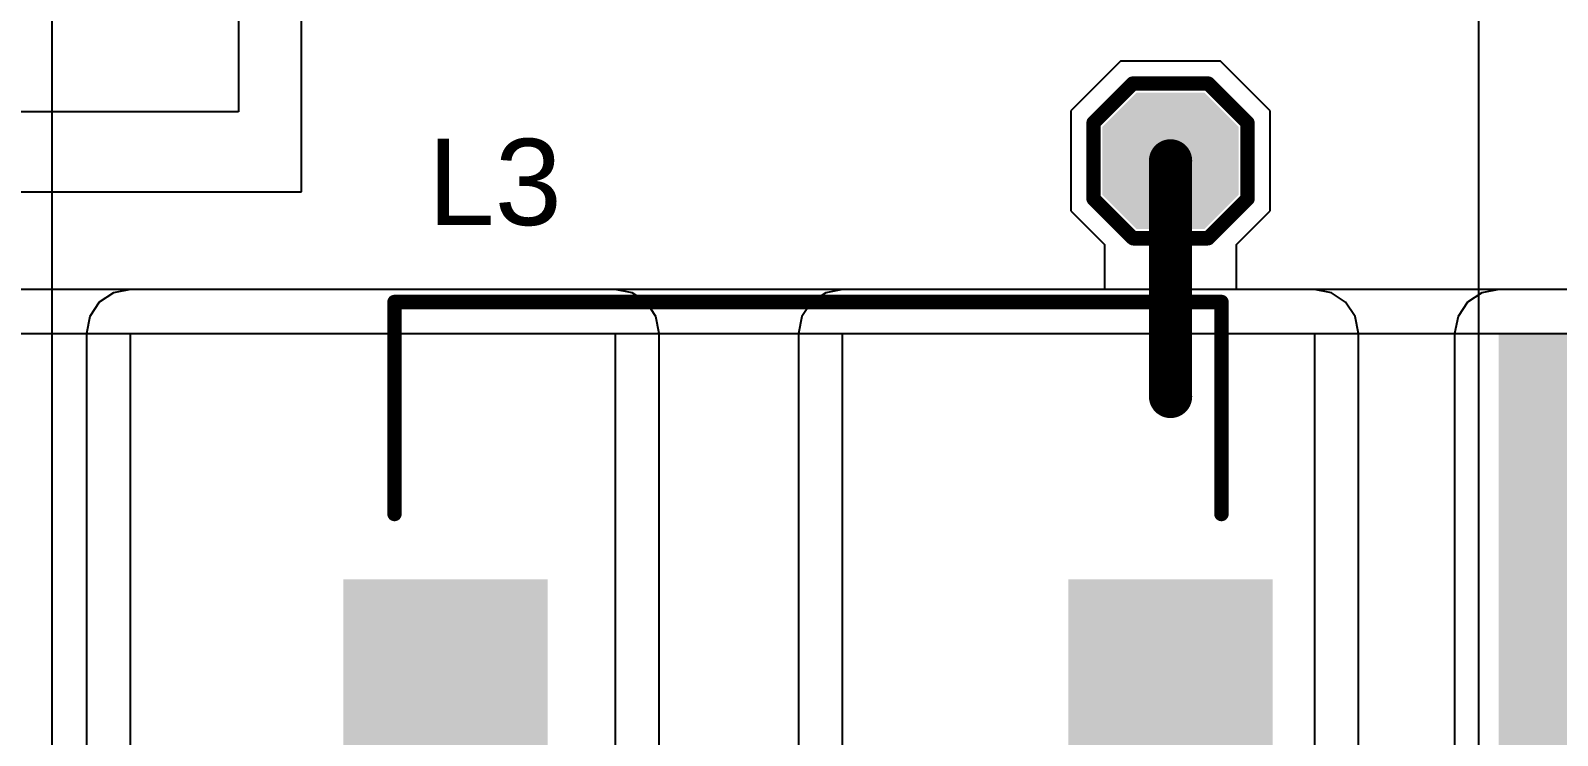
# Model space of a CAD drawing. Header units: inches. Extents: x -36 to 349, y -11 to 240.
# Drawn here: x 86.8 to 100.27, y 28.78 to 35.01 of the extents above; entities that cross this region are included whole.
import ezdxf

# ---------------------------------------------------------------- set-up
doc = ezdxf.new("R2010")
doc.units = ezdxf.units.IN
for name, color, linetype in [('Bottom Layer', 5, 'Continuous'), ('Layer 2', 76, 'Continuous'), ('Top Layer', 1, 'Continuous'), ('Top Overlay', 2, 'Continuous'), ('Top Paste', 8, 'Continuous'), ('Top Solder', 216, 'Continuous')]:
    doc.layers.add(name, color=color, linetype=linetype)
doc.styles.add('Arial', font='', dxfattribs={"height": 0.2})
doc.styles.get('Arial').set_extended_font_data('Arial')

# ---------------------------------------------------------------- blocks, each defined once
blk = doc.blocks.new('T____________0_5___310')
at = {"layer": 'Top Layer'}
blk.add_hatch(color=1, dxfattribs=at).paths.add_polyline_path([(0.25, 0.5), (-0.25, 0.5), (-0.5, 0.25), (-0.5, -0.25), (-0.25, -0.5), (0.25, -0.5), (0.5, -0.25), (0.5, 0.25)])
at = {"layer": 'Top Paste'}
blk.add_hatch(color=8, dxfattribs=at).paths.add_polyline_path([(0.25, 0.5), (-0.25, 0.5), (-0.5, 0.25), (-0.5, -0.25), (-0.25, -0.5), (0.25, -0.5), (0.5, -0.25), (0.5, 0.25)])
at = {"layer": 'Top Solder'}
blk.add_hatch(color=216, dxfattribs=at).paths.add_polyline_path([(0.301, 0.602), (-0.301, 0.602), (-0.602, 0.301), (-0.602, -0.301), (-0.301, -0.602), (0.301, -0.602), (0.602, -0.301), (0.602, 0.301)])
at = {"layer": 'Top Overlay'}
for points in [[(-0.682, 0.333, 0.127, 0.127, 0), (-0.336, 0.68, 0.127, 0.127, 0)], [(0.336, 0.68, 0.127, 0.127, 0), (-0.336, 0.68, 0.127, 0.127, 0)], [(0.684, 0.332, 0.127, 0.127, 0), (0.336, 0.68, 0.127, 0.127, 0)], [(-0.682, -0.334, 0.127, 0.127, 0), (-0.682, 0.333, 0.127, 0.127, 0)], [(0.684, -0.33, 0.127, 0.127, 0), (0.684, 0.332, 0.127, 0.127, 0)], [(0.335, -0.679, 0.127, 0.127, 0), (0.684, -0.33, 0.127, 0.127, 0)], [(-0.337, -0.679, 0.127, 0.127, 0), (-0.682, -0.334, 0.127, 0.127, 0)], [(0.335, -0.679, 0.127, 0.127, 0), (-0.337, -0.679, 0.127, 0.127, 0)]]:
    blk.add_lwpolyline(points, format="xyseb", dxfattribs=at)
for points in [[(-0.367, 0.68, 0.0635, 0.0635, 1), (-0.304, 0.68, 0.0635, 0.0635, 1)], [(-0.367, 0.68, 0.0635, 0.0635, 1), (-0.304, 0.68, 0.0635, 0.0635, 1)], [(0.305, 0.68, 0.0635, 0.0635, 1), (0.368, 0.68, 0.0635, 0.0635, 1)], [(0.305, 0.68, 0.0635, 0.0635, 1), (0.368, 0.68, 0.0635, 0.0635, 1)], [(-0.714, 0.333, 0.0635, 0.0635, 1), (-0.65, 0.333, 0.0635, 0.0635, 1)], [(-0.714, 0.333, 0.0635, 0.0635, 1), (-0.65, 0.333, 0.0635, 0.0635, 1)], [(0.652, 0.332, 0.0635, 0.0635, 1), (0.715, 0.332, 0.0635, 0.0635, 1)], [(0.652, 0.332, 0.0635, 0.0635, 1), (0.715, 0.332, 0.0635, 0.0635, 1)], [(0.652, -0.33, 0.0635, 0.0635, 1), (0.715, -0.33, 0.0635, 0.0635, 1)], [(0.652, -0.33, 0.0635, 0.0635, 1), (0.715, -0.33, 0.0635, 0.0635, 1)], [(-0.714, -0.334, 0.0635, 0.0635, 1), (-0.65, -0.334, 0.0635, 0.0635, 1)], [(-0.714, -0.334, 0.0635, 0.0635, 1), (-0.65, -0.334, 0.0635, 0.0635, 1)], [(-0.369, -0.679, 0.0635, 0.0635, 1), (-0.306, -0.679, 0.0635, 0.0635, 1)], [(-0.369, -0.679, 0.0635, 0.0635, 1), (-0.306, -0.679, 0.0635, 0.0635, 1)], [(0.303, -0.679, 0.0635, 0.0635, 1), (0.367, -0.679, 0.0635, 0.0635, 1)], [(0.303, -0.679, 0.0635, 0.0635, 1), (0.367, -0.679, 0.0635, 0.0635, 1)]]:
    blk.add_lwpolyline(points, format="xyseb", close=True, dxfattribs=at)
blk = doc.blocks.new('YPRH0704_4R7M_325')
at = {"layer": 'Top Layer'}
for points in [[(-4, 1.1), (-2.4, 1.1), (-2.4, -1.1), (-4, -1.1)], [(2.4, 1.1), (4, 1.1), (4, -1.1), (2.4, -1.1)]]:
    blk.add_hatch(color=1, dxfattribs=at).paths.add_polyline_path(points)
at = {"layer": 'Top Paste'}
for points in [[(-4, 1.1), (-2.4, 1.1), (-2.4, -1.1), (-4, -1.1)], [(2.4, 1.1), (4, 1.1), (4, -1.1), (2.4, -1.1)]]:
    blk.add_hatch(color=8, dxfattribs=at).paths.add_polyline_path(points)
at = {"layer": 'Top Solder'}
for points in [[(-4.102, 1.202), (-2.298, 1.202), (-2.298, -1.202), (-4.102, -1.202)], [(2.298, 1.202), (4.102, 1.202), (4.102, -1.202), (2.298, -1.202)]]:
    blk.add_hatch(color=216, dxfattribs=at).paths.add_polyline_path(points)
at = {"layer": 'Top Overlay'}
for points in [[(-3.65, 3.65, 0.127, 0.127, 0), (3.65, 3.65, 0.127, 0.127, 0)], [(-3.65, 1.778, 0.127, 0.127, 0), (-3.65, 3.65, 0.127, 0.127, 0)], [(3.65, 1.778, 0.127, 0.127, 0), (3.65, 3.65, 0.127, 0.127, 0)], [(-3.65, -3.65, 0.127, 0.127, 0), (-3.65, -1.778, 0.127, 0.127, 0)], [(3.65, -3.65, 0.127, 0.127, 0), (3.65, -1.778, 0.127, 0.127, 0)], [(-3.65, -3.65, 0.127, 0.127, 0), (3.65, -3.65, 0.127, 0.127, 0)]]:
    blk.add_lwpolyline(points, format="xyseb", dxfattribs=at)
for points in [[(-3.682, 3.65, 0.0635, 0.0635, 1), (-3.618, 3.65, 0.0635, 0.0635, 1)], [(-3.682, 3.65, 0.0635, 0.0635, 1), (-3.618, 3.65, 0.0635, 0.0635, 1)], [(3.618, 3.65, 0.0635, 0.0635, 1), (3.682, 3.65, 0.0635, 0.0635, 1)], [(3.618, 3.65, 0.0635, 0.0635, 1), (3.682, 3.65, 0.0635, 0.0635, 1)], [(-3.682, 1.778, 0.0635, 0.0635, 1), (-3.618, 1.778, 0.0635, 0.0635, 1)], [(3.618, 1.778, 0.0635, 0.0635, 1), (3.682, 1.778, 0.0635, 0.0635, 1)], [(-3.682, -1.778, 0.0635, 0.0635, 1), (-3.618, -1.778, 0.0635, 0.0635, 1)], [(3.618, -1.778, 0.0635, 0.0635, 1), (3.682, -1.778, 0.0635, 0.0635, 1)], [(-3.682, -3.65, 0.0635, 0.0635, 1), (-3.618, -3.65, 0.0635, 0.0635, 1)], [(-3.682, -3.65, 0.0635, 0.0635, 1), (-3.618, -3.65, 0.0635, 0.0635, 1)], [(3.618, -3.65, 0.0635, 0.0635, 1), (3.682, -3.65, 0.0635, 0.0635, 1)], [(3.618, -3.65, 0.0635, 0.0635, 1), (3.682, -3.65, 0.0635, 0.0635, 1)]]:
    blk.add_lwpolyline(points, format="xyseb", close=True, dxfattribs=at)

msp = doc.modelspace()

# ---------------------------------------------------------------- hatches: boundary and pattern name
at = {"layer": 'Top Layer'}
msp.add_hatch(color=1, dxfattribs=at).paths.add_polyline_path([(99.755, 20.447), (113.623, 20.447), (113.623, 32.334), (99.755, 32.334)])

# ---------------------------------------------------------------- linework, layer by layer
at = {"layer": 'Bottom Layer'}
for p, q in [((113.598, 32.723), (55.641, 32.723)), ((46.347, 32.334), (113.598, 32.334))]:
    msp.add_line(p, q, dxfattribs=at)
at = {"layer": 'Layer 2'}
for p, q in [((88.63, 40.501), (88.63, 34.29)), ((89.188, 33.585), (89.188, 39.026)), ((99.577, 37.306), (99.577, 28.378)), ((88.63, 34.29), (76.158, 34.29)), ((76.946, 33.585), (89.188, 33.585))]:
    msp.add_line(p, q, dxfattribs=at)
at = {"layer": 'Top Layer'}
for p, q in [((86.986, 20.683), (86.986, 39.702)), ((96.418, 34.739), (95.977, 34.299)), ((97.299, 34.739), (96.418, 34.739)), ((97.739, 34.299), (97.299, 34.739)), ((95.977, 34.299), (95.977, 33.418)), ((97.739, 33.418), (97.739, 34.299)), ((95.977, 33.418), (96.276, 33.119)), ((97.441, 33.119), (97.739, 33.418)), ((96.276, 33.119), (96.276, 32.723)), ((97.441, 32.723), (97.441, 33.119)), ((87.528, 32.693), (87.402, 32.609)), ((87.677, 32.723), (87.528, 32.693)), ((91.957, 32.723), (87.677, 32.723)), ((92.106, 32.693), (91.957, 32.723)), ((92.232, 32.609), (92.106, 32.693)), ((93.815, 32.693), (93.689, 32.609)), ((93.964, 32.723), (93.815, 32.693)), ((96.276, 32.723), (93.964, 32.723)), ((98.129, 32.723), (97.441, 32.723)), ((98.278, 32.693), (98.129, 32.723)), ((98.404, 32.609), (98.278, 32.693)), ((99.606, 32.693), (99.48, 32.609)), ((99.755, 32.723), (99.606, 32.693)), ((113.623, 32.723), (99.755, 32.723)), ((87.402, 32.609), (87.318, 32.483)), ((92.316, 32.483), (92.232, 32.609)), ((93.689, 32.609), (93.605, 32.483)), ((98.488, 32.483), (98.404, 32.609)), ((99.48, 32.609), (99.396, 32.483)), ((87.318, 32.483), (87.289, 32.334)), ((92.345, 32.334), (92.316, 32.483)), ((93.605, 32.483), (93.575, 32.334)), ((98.518, 32.334), (98.488, 32.483)), ((99.396, 32.483), (99.366, 32.334)), ((87.289, 32.334), (87.289, 25.158)), ((87.677, 25.158), (87.677, 32.334)), ((87.677, 32.334), (91.957, 32.334)), ((91.957, 32.334), (91.957, 26.457)), ((92.345, 26.457), (92.345, 32.334)), ((93.575, 32.334), (93.575, 26.431)), ((93.964, 26.431), (93.964, 32.334)), ((93.964, 32.334), (98.129, 32.334)), ((98.129, 32.334), (98.129, 21.66)), ((98.518, 21.66), (98.518, 32.334)), ((99.366, 32.334), (99.366, 20.447))]:
    msp.add_line(p, q, dxfattribs=at)
msp.add_lwpolyline([(96.858, 31.778, 0.381, 0.381, 0), (96.858, 33.858, 0.381, 0.381, 0)], format="xyseb", dxfattribs=at)
for points in [[(96.763, 33.858, 0.191, 0.191, 1), (96.954, 33.858, 0.191, 0.191, 1)], [(96.763, 31.778, 0.191, 0.191, 1), (96.954, 31.778, 0.191, 0.191, 1)]]:
    msp.add_lwpolyline(points, format="xyseb", close=True, dxfattribs=at)

# ---------------------------------------------------------------- block references
at = {"rotation": 270}
msp.add_blockref('T____________0_5___310', (96.858, 33.858), dxfattribs=at)
msp.add_blockref('YPRH0704_4R7M_325', (93.658, 28.962))

# ---------------------------------------------------------------- texts
at = {"layer": 'Top Overlay', "style": 'Arial'}
msp.add_text('L3', height=0.762, dxfattribs=at).set_placement((90.301, 33.291))

doc.saveas('drawing.dxf')
